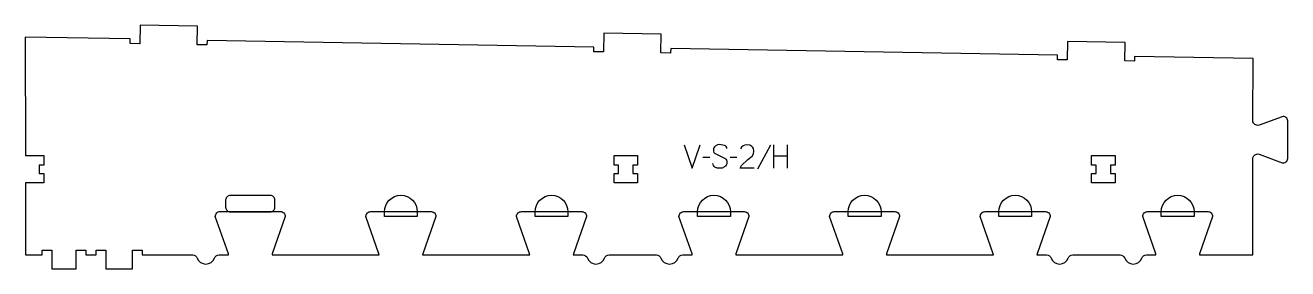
# Model space of a CAD drawing. Header units: millimetres. Extents: x -778 to 856, y -160 to 155.
import ezdxf

# ---------------------------------------------------------------- set-up
doc = ezdxf.new("R2010")
doc.units = ezdxf.units.MM
for name, color, linetype, true_color in [('1_ANYTOOL_1MMDEEP_LABELS_S', 2, 'Continuous', 0xffff00), ('3_ANYTOOL_CUTTHROUGH_INSID', 4, 'Continuous', 0x00ffff), ('4_ANYTOOL_CUTTHROUGH_OUTSI', 5, 'Continuous', 0x0000ff), ('5_ANYTOOL_HALF_MILL_9MM_IN', 3, 'Continuous', 0x00ff00)]:
    doc.layers.add(name, color=color, linetype=linetype, true_color=true_color)

msp = doc.modelspace()

# ---------------------------------------------------------------- linework, layer by layer
at = {"layer": '1_ANYTOOL_1MMDEEP_LABELS_S'}
for p, q in [((190.2, 0), (190.2, -30)), ((208.5, -30), (208.5, 0)), ((107.9, -16.1), (99.1, -16.2)), ((142.9, -16.1), (134.1, -16.2)), ((186.7, -0.5), (169.5, -31.2)), ((208.5, -14.7), (190.2, -14.7))]:
    msp.add_line(p, q, dxfattribs=at)
for points in [[(74.7, 0), (85.1, -30), (95.6, 0)], [(130.1, -4.6), (129.9, -3.2), (129.3, -2.1), (128.2, -1.2), (126.8, -0.6), (120.7, 0.3), (117.8, -0.1), (115.1, -1.5), (114, -2.5), (113.2, -3.7), (112.8, -5.1), (112.6, -6.7), (112.8, -8.3), (113.3, -9.7), (114.2, -10.8), (121.6, -14.6), (127.7, -17.5), (128.8, -18.5), (129.6, -19.7), (130, -21.2), (129.8, -24.7), (129.1, -26.2), (128.2, -27.5), (126.9, -28.5), (123.9, -29.9), (120.7, -30.3), (117.5, -30), (114.6, -28.8), (113.4, -27.9), (112.6, -26.8), (112.1, -25.6), (111.9, -24.1)], [(165.5, -30), (147.2, -29.9), (148.8, -26.5), (157.2, -19.1), (162.7, -14.4), (164.4, -11.6), (165, -8.2), (164.4, -4.7), (163.6, -3.3), (162.5, -2.1), (159.6, -0.5), (156.1, 0), (153.4, -0.3), (151, -1.3), (149.1, -2.9), (147.6, -5.1)]]:
    msp.add_lwpolyline(points, dxfattribs=at)
at = {"layer": '3_ANYTOOL_CUTTHROUGH_INSID'}
for points in [[(-10, -36.8), (-10, -26.3), (-16, -26.3), (-16, -13.8), (14.5, -13.8), (14.5, -26.3), (8.5, -26.3), (8.5, -36.8), (14.5, -36.8), (14.5, -49.3), (-16, -49.3), (-16, -36.8)], [(608, -36.8), (608, -26.3), (602, -26.3), (602, -13.8), (632.5, -13.8), (632.5, -26.3), (626.5, -26.3), (626.5, -36.8), (632.5, -36.8), (632.5, -49.3), (602, -49.3), (602, -36.8)]]:
    msp.add_lwpolyline(points, close=True, dxfattribs=at)
at = {"layer": '4_ANYTOOL_CUTTHROUGH_OUTSI'}
msp.add_lwpolyline([(-642.1, 137.1), (-777.8, 139.4), (-777.6, -13.8), (-753.9, -13.8, -0.414214), (-753.7, -14.1), (-753.7, -26.1, -0.414214), (-753.9, -26.3), (-759.7, -26.3), (-759.7, -36.8), (-753.9, -36.8, -0.414214), (-753.7, -37.1), (-753.7, -49.1, -0.414214), (-753.9, -49.3), (-777.6, -49.3), (-777.5, -142.3), (-756, -142.3), (-756, -136.5, -0.414257), (-755.7, -136.3), (-743.7, -136.3, -0.414214), (-743.5, -136.5), (-743.5, -160.3), (-711.9, -160.3), (-711.9, -136.5, -0.414214), (-711.7, -136.3), (-699.7, -136.3, -0.414259), (-699.4, -136.5), (-699.4, -142.3), (-686, -142.3), (-686, -136.5, -0.414259), (-685.7, -136.3), (-673.7, -136.3, -0.414214), (-673.5, -136.5), (-673.5, -160.3), (-639, -160.3), (-639, -136.5, -0.414214), (-638.7, -136.3), (-626.7, -136.3, -0.414259), (-626.5, -136.5), (-626.5, -142.3), (-573.7, -142.2), (-561.1, -142.2, -0.317837), (-555.2, -146.4, 0.707107), (-533, -146.4, -0.317837), (-527.1, -142.2), (-514.7, -142.2), (-515, -140.8), (-531.9, -92.6), (-531.9, -92.5, -0.414214), (-525.6, -86.2), (-447.6, -86.2, -0.414214), (-441.4, -92.5), (-441.4, -92.6), (-458.3, -140.8), (-458.5, -142.2), (-319.8, -142.3), (-320.1, -140.9), (-337, -92.6), (-337, -92.5, -0.414214), (-330.7, -86.3), (-252.7, -86.3, -0.414214), (-246.5, -92.5), (-246.5, -92.6), (-263.4, -140.9), (-263.6, -142.3), (-124.9, -142.3), (-125.2, -140.9), (-142.1, -92.6), (-142.1, -92.5, -0.414214), (-135.8, -86.3), (-57.8, -86.3, -0.414214), (-51.6, -92.5), (-51.6, -92.6), (-68.5, -140.9), (-68.7, -142.3), (-56.3, -142.3, -0.317837), (-50.4, -146.4, 0.707107), (-28.3, -146.4, -0.317837), (-22.4, -142.3), (38.9, -142.3, -0.317837), (44.8, -146.4, 0.707107), (67, -146.4, -0.317837), (72.9, -142.3), (85.3, -142.3), (85, -140.9), (68.1, -92.6), (68.1, -92.5, -0.414214), (74.4, -86.3), (152.4, -86.3, -0.414214), (158.6, -92.5), (158.6, -92.6), (141.7, -140.9), (141.5, -142.3), (280.2, -142.3), (279.9, -140.9), (263, -92.6), (263, -92.5, -0.414214), (269.3, -86.3), (347.3, -86.3, -0.414214), (353.5, -92.5), (353.5, -92.6), (336.6, -140.9), (336.4, -142.3), (475.1, -142.3), (474.8, -140.9), (457.9, -92.6), (457.9, -92.5, -0.414214), (464.2, -86.3), (542.2, -86.3, -0.414214), (548.4, -92.5), (548.4, -92.6), (531.5, -140.9), (531.3, -142.3), (543.7, -142.3, -0.317837), (549.6, -146.4, 0.707107), (571.7, -146.4, -0.317837), (577.6, -142.3), (638.9, -142.3, -0.317837), (644.8, -146.4, 0.707107), (667, -146.4, -0.317837), (672.9, -142.3), (685.3, -142.3), (685, -140.9), (668.1, -92.6), (668.1, -92.5, -0.414214), (674.4, -86.3), (752.4, -86.3, -0.414214), (758.6, -92.5), (758.6, -92.6), (741.7, -140.9), (741.5, -142.3), (810.6, -142.3), (810.6, -18, -0.502397), (818.6, -12, -0.015604), (818.6, -12), (848.4, -23, 0.501976), (855.8, -17.5), (855.8, 31, 0.501971), (848.4, 36.5), (818.6, 25.5, -0.015608), (818.6, 25.5, -0.502422), (810.6, 31.5), (810.9, 111.7), (657.4, 114.4), (657.3, 108.6, -0.414214), (657, 108.4), (645, 108.6, -0.414214), (644.8, 108.8), (645.2, 132.6), (570.7, 133.9), (570.3, 110.1, -0.414214), (570, 109.9), (558, 110.1, -0.414214), (557.8, 110.4), (557.9, 116.1), (57.4, 124.8), (57.3, 119.1, -0.414214), (57, 118.8), (45, 119.1, -0.414214), (44.8, 119.3), (45.2, 143.1), (-29.3, 144.4), (-29.7, 120.6, -0.414214), (-30, 120.4), (-42, 120.6, -0.414214), (-42.2, 120.8), (-42.1, 126.6), (-542.6, 135.3), (-542.7, 129.6, -0.414214), (-543, 129.3), (-555, 129.5, -0.414214), (-555.2, 129.8), (-554.8, 153.5), (-629.3, 154.8), (-629.7, 131.1, -0.414214), (-630, 130.8), (-642, 131.1, -0.414214), (-642.2, 131.3)], format="xyb", close=True, dxfattribs=at)
at = {"layer": '5_ANYTOOL_HALF_MILL_9MM_IN'}
for points in [[(-512.5, -65.3, 0.414214), (-518.5, -71.3), (-518.5, -80.7, 0.414214), (-512.5, -86.7), (-460.8, -86.7, 0.414214), (-454.8, -80.7), (-454.8, -71.3, 0.414214), (-460.8, -65.3)], [(-313, -86.5, -1), (-270.5, -86.5), (-270.5, -92.8), (-313, -92.8)], [(-118.1, -86.5, -1), (-75.6, -86.5), (-75.6, -92.8), (-118.1, -92.8)], [(92.1, -86.5, -1), (134.6, -86.5), (134.6, -92.8), (92.1, -92.8)], [(287, -86.5, -1), (329.5, -86.5), (329.5, -92.8), (287, -92.8)], [(481.9, -86.5, -1), (524.4, -86.5), (524.4, -92.8), (481.9, -92.8)], [(692.1, -86.5, -1), (734.6, -86.5), (734.6, -92.8), (692.1, -92.8)]]:
    msp.add_lwpolyline(points, format="xyb", close=True, dxfattribs=at)

doc.saveas('drawing.dxf')
